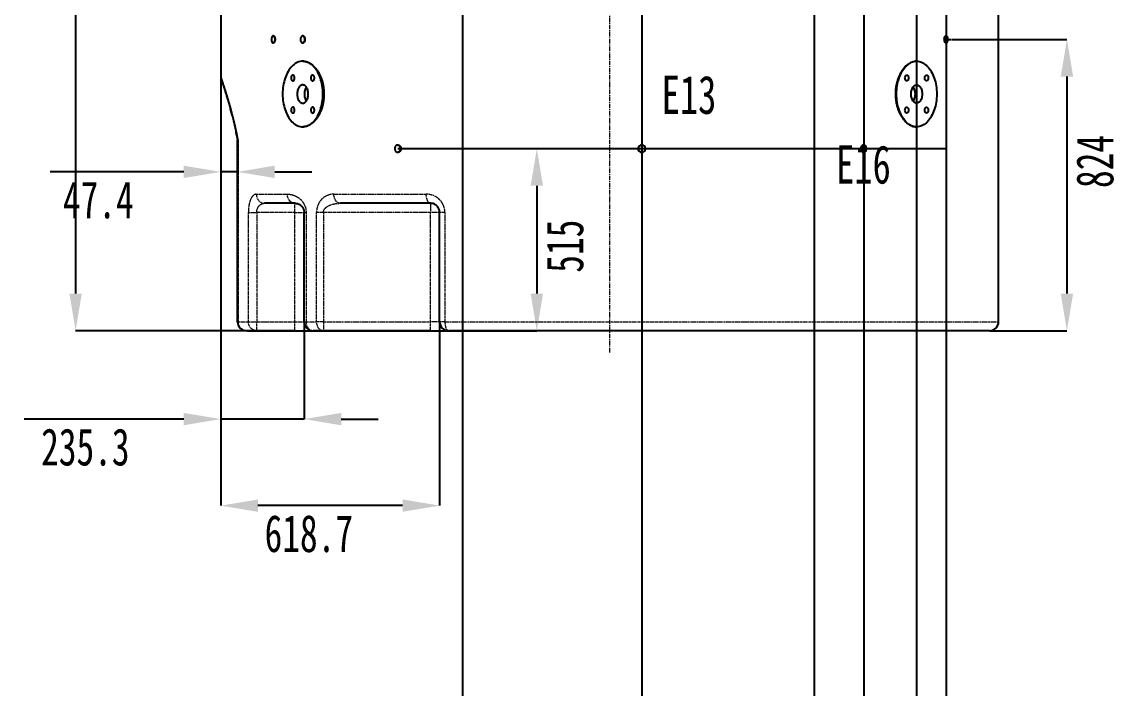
# Model space of a CAD drawing. Header units: millimetres. Extents: x -12403 to 8666, y -15213 to 13435.
# Drawn here: x -7582 to -4463, y 718 to 2604 of the extents above; entities that cross this region are included whole.
import ezdxf

# ---------------------------------------------------------------- set-up
doc = ezdxf.new("R2010")
doc.units = ezdxf.units.MM
doc.header["$PDSIZE"] = -1
doc.linetypes.add('CENTERX2', pattern=[20.32, 12.7, -2.54, 2.54, -2.54])
doc.linetypes.add('PHANTOM', pattern=[12.7, 6.35, -1.27, 1.27, -1.27, 1.27, -1.27])
doc.layers.add('10', color=7, linetype='Continuous')
doc.styles.add('SLDTEXTSTYLE0', font='TXT', dxfattribs={"width": 0.7})
doc.dimstyles.new('SLDDIMSTYLE0', dxfattribs={"dimscale": 30, "dimtxt": 3.5, "dimasz": 3.5, "dimexe": 0, "dimexo": 0.0625, "dimgap": 0.875, "dimtad": 2, "dimdec": 1, "dimrnd": 1e-09, "dimzin": 12, "dimdsep": 46, "dimtxsty": 'SLDTEXTSTYLE0', "dimcen": 0.09, "dimadec": 0, "dimazin": 3, "dimtfac": 1, "dimtdec": 1, "dimtofl": 0, "dimtmove": 0, "dimatfit": 3, "dimfxl": 0, "dimfrac": 2, "dimtolj": 1, "dimtzin": 12, "dimarcsym": 0})
doc.dimstyles.new('SLDDIMSTYLE1', dxfattribs={"dimscale": 30, "dimtxt": 3.5, "dimasz": 3.5, "dimexe": 0, "dimexo": 0.0625, "dimgap": 0.875, "dimtad": 2, "dimdec": 1, "dimrnd": 1e-09, "dimzin": 12, "dimdsep": 46, "dimtxsty": 'SLDTEXTSTYLE0', "dimcen": 0.09, "dimadec": 0, "dimazin": 3, "dimtfac": 1, "dimtdec": 1, "dimtmove": 0, "dimatfit": 0, "dimfxl": 0, "dimfrac": 2, "dimtolj": 1, "dimtzin": 12, "dimarcsym": 0})

# ---------------------------------------------------------------- blocks, each defined once
blk = doc.blocks.new('_D_39')
at = {"layer": '10', "color": 0, "lineweight": -2, "transparency": 16777216}
for p, q in [((-6382.5, 4120.6), (-7430.6, 4120.6)), ((-7430.6, 4015.6), (-7430.6, 1836)), ((-6948.6, 1731), (-7430.6, 1731))]:
    blk.add_line(p, q, dxfattribs=at)
at = {"layer": '10', "color": 0, "transparency": 16777216}
for points in [[(-7448.1, 4015.6), (-7413.1, 4015.6), (-7430.6, 4120.6)], [(-7448.1, 1836), (-7413.1, 1836), (-7430.6, 1731)]]:
    blk.add_solid(points, dxfattribs=at)
at = {"layer": 'Defpoints', "color": 0, "transparency": 16777216}
for p in [(-6380.6, 4120.6), (-7430.6, 1731), (-6946.8, 1731)]:
    blk.add_point(p, dxfattribs=at)
at = {"layer": '10', "color": 0, "transparency": 16777216, "insert": (-7561.8, 2974.6), "char_height": 105, "attachment_point": 2, "rotation": 90, "style": 'SLDTEXTSTYLE0'}
blk.add_mtext('\\A1;2389.6', dxfattribs=at)
blk = doc.blocks.new('_D_40')
at = {"layer": '10', "color": 0, "lineweight": -2, "transparency": 16777216}
for p, q in [((-6517.9, 2246), (-6126.4, 2246)), ((-6126.4, 2141), (-6126.4, 1836)), ((-6944.9, 1731), (-6126.4, 1731))]:
    blk.add_line(p, q, dxfattribs=at)
at = {"layer": '10', "color": 0, "transparency": 16777216}
for points in [[(-6143.9, 2141), (-6108.9, 2141), (-6126.4, 2246)], [(-6143.9, 1836), (-6108.9, 1836), (-6126.4, 1731)]]:
    blk.add_solid(points, dxfattribs=at)
at = {"layer": 'Defpoints', "color": 0, "transparency": 16777216}
for p in [(-6519.8, 2246), (-6946.8, 1731), (-6126.4, 1731)]:
    blk.add_point(p, dxfattribs=at)
at = {"layer": '10', "color": 0, "transparency": 16777216, "insert": (-6100.1, 1970.2), "char_height": 105, "attachment_point": 2, "rotation": 90, "style": 'SLDTEXTSTYLE0'}
blk.add_mtext('\\A1;515', dxfattribs=at)
blk = doc.blocks.new('_D_41')
at = {"layer": '10', "color": 0, "lineweight": -2, "transparency": 16777216}
for p, q in [((-4952.1, 2555), (-4627.4, 2555)), ((-4627.4, 2450), (-4627.4, 1836)), ((-4844.7, 1731), (-4627.4, 1731))]:
    blk.add_line(p, q, dxfattribs=at)
at = {"layer": '10', "color": 0, "transparency": 16777216}
for points in [[(-4644.9, 2450), (-4609.9, 2450), (-4627.4, 2555)], [(-4644.9, 1836), (-4609.9, 1836), (-4627.4, 1731)]]:
    blk.add_solid(points, dxfattribs=at)
at = {"layer": 'Defpoints', "color": 0, "transparency": 16777216}
for p in [(-4954, 2555), (-4846.6, 1731), (-4627.4, 1731)]:
    blk.add_point(p, dxfattribs=at)
at = {"layer": '10', "color": 0, "transparency": 16777216, "insert": (-4601.2, 2209.8), "char_height": 105, "attachment_point": 2, "rotation": 90, "style": 'SLDTEXTSTYLE0'}
blk.add_mtext('\\A1;824', dxfattribs=at)
blk = doc.blocks.new('_D_43')
at = {"layer": '10', "color": 0, "lineweight": -2, "transparency": 16777216}
for p, q in [((-7019.9, 2447.6), (-7019.9, 2180.4)), ((-6972.5, 2264.9), (-6972.5, 2180.4)), ((-7124.9, 2180.4), (-7502.9, 2180.4)), ((-6972.5, 2180.4), (-7019.9, 2180.4)), ((-6867.5, 2180.4), (-6762.5, 2180.4))]:
    blk.add_line(p, q, dxfattribs=at)
at = {"layer": '10', "color": 0, "transparency": 16777216}
for points in [[(-7124.9, 2197.9), (-7124.9, 2162.9), (-7019.9, 2180.4)], [(-6867.5, 2197.9), (-6867.5, 2162.9), (-6972.5, 2180.4)]]:
    blk.add_solid(points, dxfattribs=at)
at = {"layer": 'Defpoints', "color": 0, "transparency": 16777216}
for p in [(-7019.9, 2449.4), (-6972.5, 2266.7), (-6972.5, 2180.4)]:
    blk.add_point(p, dxfattribs=at)
at = {"layer": '10', "color": 0, "transparency": 16777216, "insert": (-7366.4, 2154.1), "char_height": 105, "attachment_point": 2, "style": 'SLDTEXTSTYLE0'}
blk.add_mtext('\\A1;47.4', dxfattribs=at)
blk = doc.blocks.new('_D_44')
at = {"layer": '10', "color": 0, "lineweight": -2, "transparency": 16777216}
for p, q in [((-7019.9, 2447.5), (-7019.9, 1481.3)), ((-6784.6, 1754.9), (-6784.6, 1481.3)), ((-7124.9, 1481.3), (-7576.4, 1481.3)), ((-6784.6, 1481.3), (-7019.9, 1481.3)), ((-6679.6, 1481.3), (-6574.6, 1481.3))]:
    blk.add_line(p, q, dxfattribs=at)
at = {"layer": '10', "color": 0, "transparency": 16777216}
for points in [[(-7124.9, 1498.8), (-7124.9, 1463.8), (-7019.9, 1481.3)], [(-6679.6, 1498.8), (-6679.6, 1463.8), (-6784.6, 1481.3)]]:
    blk.add_solid(points, dxfattribs=at)
at = {"layer": 'Defpoints', "color": 0, "transparency": 16777216}
for p in [(-7019.9, 2449.4), (-6784.6, 1756.8), (-7019.9, 1481.3)]:
    blk.add_point(p, dxfattribs=at)
at = {"layer": '10', "color": 0, "transparency": 16777216, "insert": (-7403.1, 1455.1), "char_height": 105, "attachment_point": 2, "style": 'SLDTEXTSTYLE0'}
blk.add_mtext('\\A1;235.3', dxfattribs=at)
blk = doc.blocks.new('_D_45')
at = {"layer": '10', "color": 0, "lineweight": -2, "transparency": 16777216}
for p, q in [((-7019.9, 2447.5), (-7019.9, 1236.6)), ((-6401.2, 1754.9), (-6401.2, 1236.6)), ((-6506.2, 1236.6), (-6914.9, 1236.6))]:
    blk.add_line(p, q, dxfattribs=at)
at = {"layer": '10', "color": 0, "transparency": 16777216}
for points in [[(-6914.9, 1254.1), (-6914.9, 1219.1), (-7019.9, 1236.6)], [(-6506.2, 1254.1), (-6506.2, 1219.1), (-6401.2, 1236.6)]]:
    blk.add_solid(points, dxfattribs=at)
at = {"layer": 'Defpoints', "color": 0, "transparency": 16777216}
for p in [(-7019.9, 2449.4), (-6401.2, 1756.8), (-7019.9, 1236.6)]:
    blk.add_point(p, dxfattribs=at)
at = {"layer": '10', "color": 0, "transparency": 16777216, "insert": (-6771.2, 1210.4), "char_height": 105, "attachment_point": 2, "style": 'SLDTEXTSTYLE0'}
blk.add_mtext('\\A1;618.7', dxfattribs=at)

msp = doc.modelspace()

# ---------------------------------------------------------------- linework, layer by layer
at = {"color": 7, "linetype": 'Continuous', "lineweight": 25}
for p, q in [((-4820.84, 1756.76), (-4820.84, 4453.64)), ((-7019.89, 4089.71), (-7019.89, 2449.4)), ((-7019.88, 2449.4), (-7019.88, 2449.41)), ((-6972.5, 1756.76), (-6972.5, 2266.75)), ((-6972.5, 2266.41), (-6972.5, 2266.43)), ((-6519.24, 2256.31), (-6519.77, 2256.31)), ((-6519.77, 2235.71), (-6519.24, 2235.71)), ((-6810.3, 2091.51), (-6896.19, 2091.51)), ((-6426.98, 2091.51), (-6681.85, 2091.51)), ((-6784.55, 1756.76), (-6784.55, 2065.76)), ((-6401.23, 1756.76), (-6401.23, 2065.76)), ((-6918.23, 1731.01), (-6946.75, 1731.01)), ((-6810.3, 1731.01), (-6918.23, 1731.01)), ((-6810.3, 1731.01), (-6758.8, 1731.01)), ((-6729.8, 1731.01), (-6758.8, 1731.01)), ((-6426.98, 1731.01), (-6729.8, 1731.01)), ((-6426.98, 1731.01), (-6375.48, 1731.01)), ((-4846.59, 1731.01), (-6375.48, 1731.01))]:
    msp.add_line(p, q, dxfattribs=at)
at = {"color": 8, "linetype": 'PHANTOM', "lineweight": 18}
for p, q in [((-6971.37, 2271.15), (-6971.37, 1756.76)), ((-6919.59, 2117.26), (-6831.65, 2117.26)), ((-6810.3, 2065.76), (-6810.3, 2091.51)), ((-6700.11, 2117.26), (-6439.13, 2117.26)), ((-6426.98, 2091.51), (-6426.98, 2065.76)), ((-6942.16, 1756.76), (-6942.16, 2065.76)), ((-6942.16, 2065.76), (-6918.23, 2065.76)), ((-6810.3, 2065.76), (-6918.23, 2065.76)), ((-6918.23, 2065.76), (-6918.23, 1756.76)), ((-6810.3, 1756.76), (-6810.3, 2065.76)), ((-6810.3, 2065.76), (-6784.55, 2065.76)), ((-6784.55, 2065.76), (-6778.91, 2065.76)), ((-6778.91, 2065.76), (-6778.91, 1756.76)), ((-6749.21, 1756.76), (-6749.21, 2065.76)), ((-6729.8, 2065.76), (-6749.21, 2065.76)), ((-6426.98, 2065.76), (-6729.8, 2065.76)), ((-6729.8, 2065.76), (-6729.8, 1756.76)), ((-6426.98, 1756.76), (-6426.98, 2065.76)), ((-6401.23, 2065.76), (-6426.98, 2065.76)), ((-6386.39, 2065.76), (-6401.23, 2065.76)), ((-6386.39, 2065.76), (-6386.39, 1756.76)), ((-6972.5, 1756.76), (-6971.37, 1756.76)), ((-6971.37, 1756.76), (-6942.16, 1756.76)), ((-6942.16, 1756.76), (-6918.23, 1756.76)), ((-6918.23, 1731.01), (-6918.23, 1756.76)), ((-6918.23, 1756.76), (-6810.3, 1756.76)), ((-6810.3, 1731.01), (-6810.3, 1756.76)), ((-6810.3, 1756.76), (-6784.55, 1756.76)), ((-6784.55, 1756.76), (-6778.91, 1756.76)), ((-6778.91, 1756.76), (-6749.21, 1756.76)), ((-6729.8, 1756.76), (-6749.21, 1756.76)), ((-6729.8, 1756.76), (-6426.98, 1756.76)), ((-6729.8, 1756.76), (-6729.8, 1731.01)), ((-6426.98, 1731.01), (-6426.98, 1756.76)), ((-6401.23, 1756.76), (-6426.98, 1756.76)), ((-6386.39, 1756.76), (-6401.23, 1756.76)), ((-6386.39, 1756.76), (-4820.84, 1756.76))]:
    msp.add_line(p, q, dxfattribs=at)
at = {"color": 7, "linetype": 'Continuous', "lineweight": 25, "flags": 128}
for points in [[(-6871.84, 2565.31), (-6872.84, 2565.11), (-6873.81, 2564.52), (-6874.7, 2563.57), (-6875.49, 2562.29), (-6876.13, 2560.73), (-6876.6, 2558.95), (-6876.9, 2557.01), (-6877, 2555.01), (-6876.9, 2553), (-6876.6, 2551.06), (-6876.13, 2549.28), (-6875.49, 2547.72), (-6874.7, 2546.44), (-6873.81, 2545.49), (-6872.84, 2544.9), (-6871.84, 2544.71)], [(-6871.84, 2544.71), (-6870.83, 2544.9), (-6869.86, 2545.49), (-6868.97, 2546.44), (-6868.18, 2547.72), (-6867.54, 2549.28), (-6867.07, 2551.06), (-6866.77, 2553), (-6866.67, 2555.01), (-6866.77, 2557.01), (-6867.07, 2558.95), (-6867.54, 2560.73), (-6868.18, 2562.29), (-6868.97, 2563.57), (-6869.86, 2564.52), (-6870.83, 2565.11), (-6871.84, 2565.31)], [(-6788.38, 2565.31), (-6789.61, 2565.11), (-6790.8, 2564.52), (-6791.89, 2563.57), (-6792.85, 2562.29), (-6793.64, 2560.73), (-6794.22, 2558.95), (-6794.58, 2557.01), (-6794.7, 2555.01), (-6794.58, 2553), (-6794.22, 2551.06), (-6793.64, 2549.28), (-6792.85, 2547.72), (-6791.89, 2546.44), (-6790.8, 2545.49), (-6789.61, 2544.9), (-6788.38, 2544.71)], [(-6788.38, 2544.71), (-6787.15, 2544.9), (-6785.96, 2545.49), (-6784.87, 2546.44), (-6783.91, 2547.72), (-6783.12, 2549.28), (-6782.54, 2551.06), (-6782.18, 2553), (-6782.06, 2555.01), (-6782.18, 2557.01), (-6782.54, 2558.95), (-6783.12, 2560.73), (-6783.91, 2562.29), (-6784.87, 2563.57), (-6785.96, 2564.52), (-6787.15, 2565.11), (-6788.38, 2565.31)], [(-4968.89, 2565.31), (-4969.9, 2565.11), (-4970.87, 2564.52), (-4971.76, 2563.57), (-4972.54, 2562.29), (-4973.18, 2560.73), (-4973.66, 2558.95), (-4973.95, 2557.01), (-4974.05, 2555.01), (-4973.95, 2553), (-4973.66, 2551.06), (-4973.18, 2549.28), (-4972.54, 2547.72), (-4971.76, 2546.44), (-4970.87, 2545.49), (-4969.9, 2544.9), (-4968.89, 2544.71)], [(-4968.89, 2544.71), (-4967.88, 2544.9), (-4966.92, 2545.49), (-4966.02, 2546.44), (-4965.24, 2547.72), (-4964.6, 2549.28), (-4964.12, 2551.06), (-4963.83, 2553), (-4963.73, 2555.01), (-4963.83, 2557.01), (-4964.12, 2558.95), (-4964.6, 2560.73), (-4965.24, 2562.29), (-4966.02, 2563.57), (-4966.92, 2564.52), (-4967.88, 2565.11), (-4968.89, 2565.31)], [(-6788.38, 2493.21), (-6791.95, 2493.02), (-6795.51, 2492.47), (-6799.04, 2491.56), (-6802.53, 2490.29), (-6805.96, 2488.67), (-6809.33, 2486.7), (-6812.61, 2484.38), (-6815.79, 2481.74), (-6818.87, 2478.77), (-6821.83, 2475.5), (-6824.65, 2471.93), (-6827.33, 2468.08), (-6829.86, 2463.96), (-6832.22, 2459.59), (-6834.41, 2454.99), (-6836.42, 2450.18), (-6838.24, 2445.16), (-6839.87, 2439.97), (-6841.29, 2434.63), (-6842.5, 2429.15), (-6843.49, 2423.56), (-6844.27, 2417.88), (-6844.83, 2412.12), (-6845.17, 2406.33), (-6845.28, 2400.51), (-6845.17, 2394.68), (-6844.83, 2388.89), (-6844.27, 2383.13), (-6843.49, 2377.45), (-6842.5, 2371.86), (-6841.29, 2366.38), (-6839.87, 2361.04), (-6838.24, 2355.85), (-6836.42, 2350.83), (-6834.41, 2346.02), (-6832.22, 2341.42), (-6829.86, 2337.05), (-6827.33, 2332.93), (-6824.65, 2329.08), (-6821.83, 2325.51), (-6818.87, 2322.24), (-6815.79, 2319.27), (-6812.61, 2316.63), (-6809.33, 2314.31), (-6805.96, 2312.34), (-6802.53, 2310.72), (-6799.04, 2309.45), (-6795.51, 2308.54), (-6791.95, 2307.99), (-6788.38, 2307.81)], [(-6788.38, 2307.81), (-6784.81, 2307.99), (-6781.25, 2308.54), (-6777.72, 2309.45), (-6774.23, 2310.72), (-6770.8, 2312.34), (-6767.43, 2314.31), (-6764.15, 2316.63), (-6760.97, 2319.27), (-6757.89, 2322.24), (-6754.94, 2325.51), (-6752.11, 2329.08), (-6749.43, 2332.93), (-6746.9, 2337.05), (-6744.54, 2341.42), (-6742.35, 2346.02), (-6740.34, 2350.83), (-6738.52, 2355.85), (-6736.9, 2361.04), (-6735.48, 2366.38), (-6734.26, 2371.86), (-6733.27, 2377.45), (-6732.49, 2383.13), (-6731.93, 2388.89), (-6731.59, 2394.68), (-6731.48, 2400.51), (-6731.59, 2406.33), (-6731.93, 2412.12), (-6732.49, 2417.88), (-6733.27, 2423.56), (-6734.26, 2429.15), (-6735.48, 2434.63), (-6736.9, 2439.97), (-6738.52, 2445.16), (-6740.34, 2450.18), (-6742.35, 2454.99), (-6744.54, 2459.59), (-6746.9, 2463.96), (-6749.43, 2468.08), (-6752.11, 2471.93), (-6754.94, 2475.5), (-6757.89, 2478.77), (-6760.97, 2481.74), (-6764.15, 2484.38), (-6767.43, 2486.7), (-6770.8, 2488.67), (-6774.23, 2490.29), (-6777.72, 2491.56), (-6781.25, 2492.47), (-6784.81, 2493.02), (-6788.38, 2493.21)], [(-5052.35, 2307.81), (-5055.92, 2307.99), (-5059.48, 2308.54), (-5063.01, 2309.45), (-5066.5, 2310.72), (-5069.93, 2312.34), (-5073.29, 2314.31), (-5076.57, 2316.63), (-5079.76, 2319.27), (-5082.83, 2322.24), (-5085.79, 2325.51), (-5088.62, 2329.08), (-5091.3, 2332.93), (-5093.82, 2337.05), (-5096.19, 2341.42), (-5098.38, 2346.02), (-5100.39, 2350.83), (-5102.21, 2355.85), (-5103.83, 2361.04), (-5105.25, 2366.38), (-5106.46, 2371.86), (-5107.46, 2377.45), (-5108.24, 2383.13), (-5108.8, 2388.89), (-5109.13, 2394.68), (-5109.25, 2400.51), (-5109.13, 2406.33), (-5108.8, 2412.12), (-5108.24, 2417.88), (-5107.46, 2423.56), (-5106.46, 2429.15), (-5105.25, 2434.63), (-5103.83, 2439.97), (-5102.21, 2445.16), (-5100.39, 2450.18), (-5098.38, 2454.99), (-5096.19, 2459.59), (-5093.82, 2463.96), (-5091.3, 2468.08), (-5088.62, 2471.93), (-5085.79, 2475.5), (-5082.83, 2478.77), (-5079.76, 2481.74), (-5076.57, 2484.38), (-5073.29, 2486.7), (-5069.93, 2488.67), (-5066.5, 2490.29), (-5063.01, 2491.56), (-5059.48, 2492.47), (-5055.92, 2493.02), (-5052.35, 2493.21)], [(-5052.35, 2493.21), (-5048.77, 2493.02), (-5045.21, 2492.47), (-5041.68, 2491.56), (-5038.19, 2490.29), (-5034.76, 2488.67), (-5031.4, 2486.7), (-5028.12, 2484.38), (-5024.93, 2481.74), (-5021.86, 2478.77), (-5018.9, 2475.5), (-5016.08, 2471.93), (-5013.39, 2468.08), (-5010.87, 2463.96), (-5008.5, 2459.59), (-5006.31, 2454.99), (-5004.3, 2450.18), (-5002.48, 2445.16), (-5000.86, 2439.97), (-4999.44, 2434.63), (-4998.23, 2429.15), (-4997.23, 2423.56), (-4996.45, 2417.88), (-4995.89, 2412.12), (-4995.56, 2406.33), (-4995.44, 2400.51), (-4995.56, 2394.68), (-4995.89, 2388.89), (-4996.45, 2383.13), (-4997.23, 2377.45), (-4998.23, 2371.86), (-4999.44, 2366.38), (-5000.86, 2361.04), (-5002.48, 2355.85), (-5004.3, 2350.83), (-5006.31, 2346.02), (-5008.5, 2341.42), (-5010.87, 2337.05), (-5013.39, 2332.93), (-5016.08, 2329.08), (-5018.9, 2325.51), (-5021.86, 2322.24), (-5024.93, 2319.27), (-5028.12, 2316.63), (-5031.4, 2314.31), (-5034.76, 2312.34), (-5038.19, 2310.72), (-5041.68, 2309.45), (-5045.21, 2308.54), (-5048.77, 2307.99), (-5052.35, 2307.81)], [(-6811.26, 2446.03), (-6811.38, 2447.8), (-6811.73, 2449.49), (-6812.3, 2451.01), (-6813.05, 2452.31), (-6813.95, 2453.31), (-6814.97, 2453.96), (-6816.05, 2454.25), (-6817.14, 2454.16), (-6818.19, 2453.68), (-6819.16, 2452.85), (-6819.99, 2451.69), (-6820.66, 2450.27), (-6821.11, 2448.66), (-6821.35, 2446.92), (-6821.35, 2445.13), (-6821.11, 2443.39), (-6820.66, 2441.78), (-6819.99, 2440.36), (-6819.16, 2439.21), (-6818.19, 2438.37), (-6817.14, 2437.89), (-6816.05, 2437.8), (-6814.97, 2438.09), (-6813.95, 2438.75), (-6813.05, 2439.74), (-6812.3, 2441.04), (-6811.73, 2442.57), (-6811.38, 2444.25), (-6811.26, 2446.03)], [(-6755.38, 2446.03), (-6755.5, 2447.8), (-6755.85, 2449.49), (-6756.41, 2451.01), (-6757.17, 2452.31), (-6758.07, 2453.31), (-6759.09, 2453.96), (-6760.17, 2454.25), (-6761.26, 2454.16), (-6762.31, 2453.68), (-6763.28, 2452.85), (-6764.11, 2451.69), (-6764.77, 2450.27), (-6765.23, 2448.66), (-6765.47, 2446.92), (-6765.47, 2445.13), (-6765.23, 2443.39), (-6764.77, 2441.78), (-6764.11, 2440.36), (-6763.28, 2439.21), (-6762.31, 2438.37), (-6761.26, 2437.89), (-6760.17, 2437.8), (-6759.09, 2438.09), (-6758.07, 2438.75), (-6757.17, 2439.74), (-6756.41, 2441.04), (-6755.85, 2442.57), (-6755.5, 2444.25), (-6755.38, 2446.03)], [(-5085.34, 2446.03), (-5085.23, 2447.8), (-5084.88, 2449.49), (-5084.31, 2451.01), (-5083.56, 2452.31), (-5082.66, 2453.31), (-5081.64, 2453.96), (-5080.56, 2454.25), (-5079.47, 2454.16), (-5078.41, 2453.68), (-5077.45, 2452.85), (-5076.61, 2451.69), (-5075.95, 2450.27), (-5075.49, 2448.66), (-5075.26, 2446.92), (-5075.26, 2445.13), (-5075.49, 2443.39), (-5075.95, 2441.78), (-5076.61, 2440.36), (-5077.45, 2439.21), (-5078.41, 2438.37), (-5079.47, 2437.89), (-5080.56, 2437.8), (-5081.64, 2438.09), (-5082.66, 2438.75), (-5083.56, 2439.74), (-5084.31, 2441.04), (-5084.88, 2442.57), (-5085.23, 2444.25), (-5085.34, 2446.03)], [(-5029.46, 2446.03), (-5029.34, 2447.8), (-5028.99, 2449.49), (-5028.43, 2451.01), (-5027.68, 2452.31), (-5026.77, 2453.31), (-5025.76, 2453.96), (-5024.68, 2454.25), (-5023.59, 2454.16), (-5022.53, 2453.68), (-5021.57, 2452.85), (-5020.73, 2451.69), (-5020.07, 2450.27), (-5019.61, 2448.66), (-5019.38, 2446.92), (-5019.38, 2445.13), (-5019.61, 2443.39), (-5020.07, 2441.78), (-5020.73, 2440.36), (-5021.57, 2439.21), (-5022.53, 2438.37), (-5023.59, 2437.89), (-5024.68, 2437.8), (-5025.76, 2438.09), (-5026.77, 2438.75), (-5027.68, 2439.74), (-5028.43, 2441.04), (-5028.99, 2442.57), (-5029.34, 2444.25), (-5029.46, 2446.03)], [(-6772.57, 2400.51), (-6772.69, 2403.55), (-6773.02, 2406.55), (-6773.56, 2409.47), (-6774.32, 2412.26), (-6775.27, 2414.89), (-6776.41, 2417.32), (-6777.71, 2419.5), (-6779.17, 2421.43), (-6780.75, 2423.06), (-6782.44, 2424.37), (-6784.21, 2425.34), (-6786.05, 2425.97), (-6787.91, 2426.24), (-6789.78, 2426.15), (-6791.64, 2425.7), (-6793.44, 2424.9), (-6795.18, 2423.75), (-6796.82, 2422.28), (-6798.34, 2420.5), (-6799.72, 2418.44), (-6800.94, 2416.13), (-6801.99, 2413.6), (-6802.85, 2410.89), (-6803.5, 2408.03), (-6803.94, 2405.06), (-6804.16, 2402.03), (-6804.16, 2398.98), (-6803.94, 2395.95), (-6803.5, 2392.98), (-6802.85, 2390.12), (-6801.99, 2387.41), (-6800.94, 2384.88), (-6799.72, 2382.57), (-6798.34, 2380.51), (-6796.82, 2378.73), (-6795.18, 2377.26), (-6793.44, 2376.11), (-6791.64, 2375.31), (-6789.78, 2374.86), (-6787.91, 2374.77), (-6786.05, 2375.04), (-6784.21, 2375.67), (-6782.44, 2376.64), (-6780.75, 2377.96), (-6779.17, 2379.58), (-6777.71, 2381.51), (-6776.41, 2383.7), (-6775.27, 2386.12), (-6774.32, 2388.75), (-6773.56, 2391.54), (-6773.02, 2394.46), (-6772.69, 2397.46), (-6772.57, 2400.51)], [(-6778.22, 2420.22), (-6779.39, 2418.44), (-6780.62, 2416.13), (-6781.66, 2413.6), (-6782.52, 2410.89), (-6783.17, 2408.03), (-6783.61, 2405.06), (-6783.83, 2402.03), (-6783.83, 2398.98), (-6783.61, 2395.95), (-6783.17, 2392.98), (-6782.52, 2390.12), (-6781.66, 2387.41), (-6780.62, 2384.88), (-6779.39, 2382.57), (-6778.22, 2380.79)], [(-5068.15, 2400.51), (-5068.04, 2403.55), (-5067.71, 2406.55), (-5067.16, 2409.47), (-5066.41, 2412.26), (-5065.45, 2414.89), (-5064.32, 2417.32), (-5063.01, 2419.5), (-5061.56, 2421.43), (-5059.98, 2423.06), (-5058.29, 2424.37), (-5056.51, 2425.34), (-5054.68, 2425.97), (-5052.81, 2426.24), (-5050.94, 2426.15), (-5049.09, 2425.7), (-5047.28, 2424.9), (-5045.55, 2423.75), (-5043.91, 2422.28), (-5042.39, 2420.5), (-5041, 2418.44), (-5039.78, 2416.13), (-5038.74, 2413.6), (-5037.88, 2410.89), (-5037.23, 2408.03), (-5036.79, 2405.06), (-5036.57, 2402.03), (-5036.57, 2398.98), (-5036.79, 2395.95), (-5037.23, 2392.98), (-5037.88, 2390.12), (-5038.74, 2387.41), (-5039.78, 2384.88), (-5041, 2382.57), (-5042.39, 2380.51), (-5043.91, 2378.73), (-5045.55, 2377.26), (-5047.28, 2376.11), (-5049.09, 2375.31), (-5050.94, 2374.86), (-5052.81, 2374.77), (-5054.68, 2375.04), (-5056.51, 2375.67), (-5058.29, 2376.64), (-5059.98, 2377.96), (-5061.56, 2379.58), (-5063.01, 2381.51), (-5064.32, 2383.7), (-5065.45, 2386.12), (-5066.41, 2388.75), (-5067.16, 2391.54), (-5067.71, 2394.46), (-5068.04, 2397.46), (-5068.15, 2400.51)], [(-5062.51, 2420.22), (-5061.33, 2418.44), (-5060.11, 2416.13), (-5059.06, 2413.6), (-5058.21, 2410.89), (-5057.56, 2408.03), (-5057.12, 2405.06), (-5056.9, 2402.03), (-5056.9, 2398.98), (-5057.12, 2395.95), (-5057.56, 2392.98), (-5058.21, 2390.12), (-5059.06, 2387.41), (-5060.11, 2384.88), (-5061.33, 2382.57), (-5062.51, 2380.79)], [(-6811.26, 2354.99), (-6811.38, 2356.76), (-6811.73, 2358.45), (-6812.3, 2359.97), (-6813.05, 2361.27), (-6813.95, 2362.27), (-6814.97, 2362.92), (-6816.05, 2363.21), (-6817.14, 2363.12), (-6818.19, 2362.64), (-6819.16, 2361.81), (-6819.99, 2360.65), (-6820.66, 2359.23), (-6821.11, 2357.62), (-6821.35, 2355.88), (-6821.35, 2354.09), (-6821.11, 2352.35), (-6820.66, 2350.74), (-6819.99, 2349.32), (-6819.16, 2348.17), (-6818.19, 2347.33), (-6817.14, 2346.85), (-6816.05, 2346.76), (-6814.97, 2347.05), (-6813.95, 2347.71), (-6813.05, 2348.7), (-6812.3, 2350), (-6811.73, 2351.53), (-6811.38, 2353.21), (-6811.26, 2354.99)], [(-6755.38, 2354.99), (-6755.5, 2356.76), (-6755.85, 2358.45), (-6756.41, 2359.97), (-6757.17, 2361.27), (-6758.07, 2362.27), (-6759.09, 2362.92), (-6760.17, 2363.21), (-6761.26, 2363.12), (-6762.31, 2362.64), (-6763.28, 2361.81), (-6764.11, 2360.65), (-6764.77, 2359.23), (-6765.23, 2357.62), (-6765.47, 2355.88), (-6765.47, 2354.09), (-6765.23, 2352.35), (-6764.77, 2350.74), (-6764.11, 2349.32), (-6763.28, 2348.17), (-6762.31, 2347.33), (-6761.26, 2346.85), (-6760.17, 2346.76), (-6759.09, 2347.05), (-6758.07, 2347.71), (-6757.17, 2348.7), (-6756.41, 2350), (-6755.85, 2351.53), (-6755.5, 2353.21), (-6755.38, 2354.99)], [(-5085.34, 2354.99), (-5085.23, 2356.76), (-5084.88, 2358.45), (-5084.31, 2359.97), (-5083.56, 2361.27), (-5082.66, 2362.27), (-5081.64, 2362.92), (-5080.56, 2363.21), (-5079.47, 2363.12), (-5078.41, 2362.64), (-5077.45, 2361.81), (-5076.61, 2360.65), (-5075.95, 2359.23), (-5075.49, 2357.62), (-5075.26, 2355.88), (-5075.26, 2354.09), (-5075.49, 2352.35), (-5075.95, 2350.74), (-5076.61, 2349.32), (-5077.45, 2348.17), (-5078.41, 2347.33), (-5079.47, 2346.85), (-5080.56, 2346.76), (-5081.64, 2347.05), (-5082.66, 2347.71), (-5083.56, 2348.7), (-5084.31, 2350), (-5084.88, 2351.53), (-5085.23, 2353.21), (-5085.34, 2354.99)], [(-5029.46, 2354.99), (-5029.34, 2356.76), (-5028.99, 2358.45), (-5028.43, 2359.97), (-5027.68, 2361.27), (-5026.77, 2362.27), (-5025.76, 2362.92), (-5024.68, 2363.21), (-5023.59, 2363.12), (-5022.53, 2362.64), (-5021.57, 2361.81), (-5020.73, 2360.65), (-5020.07, 2359.23), (-5019.61, 2357.62), (-5019.38, 2355.88), (-5019.38, 2354.09), (-5019.61, 2352.35), (-5020.07, 2350.74), (-5020.73, 2349.32), (-5021.57, 2348.17), (-5022.53, 2347.33), (-5023.59, 2346.85), (-5024.68, 2346.76), (-5025.76, 2347.05), (-5026.77, 2347.71), (-5027.68, 2348.7), (-5028.43, 2350), (-5028.99, 2351.53), (-5029.34, 2353.21), (-5029.46, 2354.99)], [(-6511.13, 2246.01), (-6511.29, 2247.95), (-6511.75, 2249.83), (-6512.51, 2251.57), (-6513.52, 2253.11), (-6514.76, 2254.4), (-6516.18, 2255.37), (-6517.74, 2256.01), (-6519.36, 2256.29), (-6521, 2256.2), (-6522.6, 2255.74), (-6524.09, 2254.93), (-6525.43, 2253.79), (-6526.56, 2252.37), (-6527.45, 2250.72), (-6528.06, 2248.91), (-6528.37, 2246.98), (-6528.37, 2245.03), (-6528.06, 2243.1), (-6527.45, 2241.29), (-6526.56, 2239.64), (-6525.43, 2238.22), (-6524.09, 2237.09), (-6522.6, 2236.27), (-6521, 2235.81), (-6519.36, 2235.72), (-6517.74, 2236), (-6516.18, 2236.64), (-6514.76, 2237.62), (-6513.52, 2238.9), (-6512.51, 2240.44), (-6511.75, 2242.18), (-6511.29, 2244.06), (-6511.13, 2246.01)], [(-5202.05, 2256.31), (-5203.57, 2256.11), (-5205.03, 2255.52), (-5206.38, 2254.57), (-5207.56, 2253.29), (-5208.53, 2251.73), (-5209.25, 2249.95), (-5209.7, 2248.01), (-5209.85, 2246.01), (-5209.7, 2244), (-5209.25, 2242.06), (-5208.53, 2240.28), (-5207.56, 2238.72), (-5206.38, 2237.44), (-5205.03, 2236.49), (-5203.57, 2235.9), (-5202.05, 2235.71)], [(-5202.05, 2235.71), (-5200.53, 2235.9), (-5199.07, 2236.49), (-5197.72, 2237.44), (-5196.54, 2238.72), (-5195.57, 2240.28), (-5194.84, 2242.06), (-5194.4, 2244), (-5194.25, 2246.01), (-5194.4, 2248.01), (-5194.84, 2249.95), (-5195.57, 2251.73), (-5196.54, 2253.29), (-5197.72, 2254.57), (-5199.07, 2255.52), (-5200.53, 2256.11), (-5202.05, 2256.31)]]:
    msp.add_lwpolyline(points, dxfattribs=at)
at = {"color": 8, "linetype": 'PHANTOM', "lineweight": 18, "flags": 128}
for points in [[(-6919.59, 2117.26), (-6919.42, 2114.15), (-6918.91, 2111.09), (-6918.07, 2108.12), (-6916.91, 2105.29), (-6915.45, 2102.63), (-6913.71, 2100.18), (-6911.71, 2097.98), (-6909.49, 2096.06), (-6907.07, 2094.45), (-6904.49, 2093.18), (-6901.79, 2092.25), (-6899.01, 2091.69), (-6896.19, 2091.51)], [(-6810.3, 2091.51), (-6812.88, 2091.69), (-6815.41, 2092.25), (-6817.87, 2093.18), (-6820.22, 2094.45), (-6822.43, 2096.06), (-6824.46, 2097.98), (-6826.28, 2100.18), (-6827.87, 2102.63), (-6829.2, 2105.29), (-6830.26, 2108.12), (-6831.03, 2111.09), (-6831.49, 2114.15), (-6831.65, 2117.26)], [(-6681.85, 2091.51), (-6684.05, 2091.69), (-6686.22, 2092.25), (-6688.33, 2093.18), (-6690.34, 2094.45), (-6692.23, 2096.06), (-6693.96, 2097.98), (-6695.52, 2100.18), (-6696.88, 2102.63), (-6698.02, 2105.29), (-6698.93, 2108.12), (-6699.58, 2111.09), (-6699.98, 2114.15), (-6700.11, 2117.26)], [(-6426.98, 2091.51), (-6428.44, 2091.69), (-6429.88, 2092.25), (-6431.28, 2093.18), (-6432.62, 2094.45), (-6433.88, 2096.06), (-6435.03, 2097.98), (-6436.07, 2100.18), (-6436.97, 2102.63), (-6437.73, 2105.29), (-6438.34, 2108.12), (-6438.77, 2111.09), (-6439.04, 2114.15), (-6439.13, 2117.26)], [(-6918.23, 1731.01), (-6921.12, 1731.19), (-6923.96, 1731.75), (-6926.72, 1732.68), (-6929.35, 1733.95), (-6931.82, 1735.56), (-6934.1, 1737.48), (-6936.14, 1739.68), (-6937.92, 1742.13), (-6939.42, 1744.79), (-6940.61, 1747.62), (-6941.47, 1750.59), (-6941.99, 1753.65), (-6942.16, 1756.76)], [(-6778.91, 1756.76), (-6778.76, 1753.65), (-6778.33, 1750.59), (-6777.6, 1747.62), (-6776.61, 1744.79), (-6775.35, 1742.13), (-6773.85, 1739.68), (-6772.14, 1737.48), (-6770.23, 1735.56), (-6768.15, 1733.95), (-6765.93, 1732.68), (-6763.62, 1731.75), (-6761.23, 1731.19), (-6758.8, 1731.01)], [(-6729.8, 1731.01), (-6732.14, 1731.19), (-6734.45, 1731.75), (-6736.69, 1732.68), (-6738.82, 1733.95), (-6740.83, 1735.56), (-6742.67, 1737.48), (-6744.33, 1739.68), (-6745.78, 1742.13), (-6746.99, 1744.79), (-6747.95, 1747.62), (-6748.65, 1750.59), (-6749.07, 1753.65), (-6749.21, 1756.76)], [(-6386.39, 1756.76), (-6386.31, 1753.65), (-6386.07, 1750.59), (-6385.68, 1747.62), (-6385.14, 1744.79), (-6384.46, 1742.13), (-6383.65, 1739.68), (-6382.71, 1737.48), (-6381.68, 1735.56), (-6380.55, 1733.95), (-6379.35, 1732.68), (-6378.09, 1731.75), (-6376.79, 1731.19), (-6375.48, 1731.01)]]:
    msp.add_lwpolyline(points, dxfattribs=at)
at = {"color": 7, "linetype": 'Continuous', "lineweight": 25}
for centre, radius, start, end in [((-6998.24, 2266.37), 25.74, 0.12179, 11.00161), ((-6998.24, 2266.37), 25.74, 0.12342, 10.87399), ((-5829.31, 2246.01), 10.3, 90.15843, 269.84157), ((-5829.37, 2246.01), 10.3, 270.15839, 89.84161), ((-6946.75, 1756.76), 25.75, 180, 270), ((-6758.8, 1756.76), 25.75, 180, 270), ((-6375.48, 1756.76), 25.75, 180, 270), ((-4846.59, 1756.76), 25.75, 270, 0)]:
    msp.add_arc(centre, radius, start, end, dxfattribs=at)
at = {"color": 8, "linetype": 'PHANTOM', "lineweight": 18}
for centre, radius, start, end in [((-6996.41, 2266.74), 23.9, 0.006, 9.83542), ((-6946.19, 1756.18), 25.18, 178.69966, 268.71542)]:
    msp.add_arc(centre, radius, start, end, dxfattribs=at)
at = {"color": 7, "linetype": 'Continuous', "lineweight": 25}
for points, knots in [([(-6871.84, 2565.31), (-6871.82, 2565.31), (-6871.22, 2565.3), (-6870.04, 2564.87), (-6868.49, 2563.13), (-6867.31, 2560.48), (-6866.73, 2557.6), (-6866.57, 2554.58), (-6866.83, 2551.53), (-6867.7, 2548.45), (-6869.03, 2546.12), (-6870.49, 2544.88), (-6871.45, 2544.76), (-6871.84, 2544.71)], [0, 0, 0, 0, 0.003422, 0.1107633, 0.2181032, 0.3254487, 0.4327947, 0.5000093, 0.6073508, 0.714694, 0.8220386, 0.9293851, 1, 1, 1, 1]), ([(-6788.38, 2565.31), (-6788.36, 2565.31), (-6787.63, 2565.3), (-6786.18, 2564.87), (-6784.29, 2563.13), (-6782.85, 2560.48), (-6782.14, 2557.6), (-6781.94, 2554.58), (-6782.27, 2551.53), (-6783.33, 2548.45), (-6784.95, 2546.12), (-6786.74, 2544.88), (-6787.91, 2544.76), (-6788.38, 2544.71)], [0, 0, 0, 0, 0.0034221, 0.1107639, 0.2181042, 0.3254493, 0.4327947, 0.5000094, 0.6073508, 0.7146939, 0.8220382, 0.9293831, 1, 1, 1, 1]), ([(-4968.89, 2544.71), (-4969.09, 2544.72), (-4969.87, 2544.77), (-4971.2, 2545.58), (-4972.65, 2547.62), (-4973.68, 2550.51), (-4974.17, 2553.9), (-4974.05, 2557.42), (-4973.35, 2560.67), (-4972.15, 2563.26), (-4970.6, 2564.98), (-4969.45, 2565.2), (-4968.89, 2565.31)], [0, 0, 0, 0, 0.0370805, 0.1444431, 0.2518073, 0.3591758, 0.4665465, 0.5739102, 0.6812737, 0.7886403, 0.8960108, 1, 1, 1, 1]), ([(-6788.38, 2493.21), (-6788.28, 2493.2), (-6786.06, 2493.2), (-6781.68, 2492.75), (-6775.26, 2490.96), (-6768.95, 2488.04), (-6762.81, 2484), (-6756.94, 2478.92), (-6751.41, 2472.87), (-6746.32, 2465.87), (-6741.73, 2458.06), (-6737.71, 2449.53), (-6734.35, 2440.35), (-6731.68, 2430.67), (-6729.77, 2420.71), (-6728.64, 2410.62), (-6728.26, 2400.41), (-6728.66, 2390.1), (-6729.85, 2379.83), (-6731.8, 2369.82), (-6734.5, 2360.2), (-6737.88, 2351.09), (-6741.91, 2342.58), (-6746.53, 2334.82), (-6751.65, 2327.87), (-6757.2, 2321.82), (-6763.11, 2316.79), (-6769.29, 2312.79), (-6775.62, 2309.93), (-6782.02, 2308.14), (-6786.26, 2307.92), (-6788.38, 2307.81)], [0, 0, 0, 0, 0.0016459, 0.037287, 0.0730418, 0.1086833, 0.1443219, 0.1800737, 0.2157129, 0.2514617, 0.2873238, 0.3230722, 0.3588729, 0.3947879, 0.4305879, 0.4652947, 0.5000014, 0.5356722, 0.5714573, 0.6071285, 0.6427956, 0.6785761, 0.7142437, 0.7499911, 0.7858519, 0.8215993, 0.8574001, 0.8933153, 0.9291156, 0.9645578, 1, 1, 1, 1]), ([(-5052.35, 2493.21), (-5054.52, 2493.09), (-5058.83, 2492.86), (-5065.29, 2491.01), (-5071.61, 2488.12), (-5077.75, 2484.13), (-5083.63, 2479.07), (-5089.17, 2473.03), (-5094.28, 2466.09), (-5098.88, 2458.29), (-5102.91, 2449.76), (-5106.3, 2440.61), (-5108.98, 2430.94), (-5110.92, 2420.89), (-5112.1, 2410.6), (-5112.46, 2400.18), (-5112.04, 2389.78), (-5110.84, 2379.51), (-5108.85, 2369.53), (-5106.14, 2359.93), (-5102.74, 2350.83), (-5098.69, 2342.37), (-5094.07, 2334.62), (-5088.94, 2327.68), (-5083.36, 2321.68), (-5077.44, 2316.66), (-5071.3, 2312.7), (-5065.01, 2309.91), (-5058.67, 2308.14), (-5054.45, 2307.92), (-5052.35, 2307.81)], [0, 0, 0, 0, 0.0363774, 0.0720007, 0.1077374, 0.1433614, 0.1790302, 0.2148123, 0.2504816, 0.2862621, 0.3221566, 0.3579366, 0.3937214, 0.4296206, 0.4654047, 0.5010786, 0.5368665, 0.5725403, 0.6081616, 0.6438961, 0.6795181, 0.7152267, 0.7510488, 0.7867575, 0.8225572, 0.8584714, 0.8942707, 0.9294775, 0.9647937, 1, 1, 1, 1]), ([(-7019.87, 2449.41), (-7019.87, 2449.05), (-7019.88, 2448.11), (-7019.75, 2446.62), (-7019.53, 2445.05), (-7019.26, 2443.74), (-7019.01, 2442.76), (-7018.82, 2442.1), (-7018.7, 2441.71), (-7018.63, 2441.47), (-7018.57, 2441.29), (-7018.52, 2441.16), (-7018.48, 2441.04), (-7018.45, 2440.93), (-7018.39, 2440.77), (-7018.27, 2440.41), (-7018, 2439.66), (-7017.65, 2438.62), (-7017.18, 2437.27), (-7016.61, 2435.6), (-7015.95, 2433.63), (-7015.19, 2431.36), (-7014.33, 2428.78), (-7013.38, 2425.91), (-7012.34, 2422.74), (-7011.22, 2419.28), (-7010.01, 2415.54), (-7008.71, 2411.48), (-7007.34, 2407.12), (-7005.87, 2402.43), (-7004.34, 2397.46), (-7002.75, 2392.2), (-7001.1, 2386.69), (-6999.4, 2380.91), (-6997.66, 2374.87), (-6995.87, 2368.55), (-6994.04, 2361.95), (-6992.18, 2355.1), (-6990.3, 2347.99), (-6988.4, 2340.63), (-6986.49, 2333.04), (-6984.59, 2325.23), (-6982.68, 2317.21), (-6980.79, 2308.96), (-6978.92, 2300.52), (-6977.09, 2291.95), (-6975.29, 2283.18), (-6973.92, 2276.29), (-6973.17, 2272.25), (-6972.98, 2271.26)], [0, 0, 0, 0, 0.0027715, 0.0074638, 0.011686, 0.0152927, 0.0179791, 0.0196636, 0.0208941, 0.021894, 0.0231339, 0.0252132, 0.0284502, 0.0342225, 0.0449494, 0.075034, 0.1018595, 0.1302221, 0.1584461, 0.186677, 0.214952, 0.2432689, 0.2716099, 0.2999486, 0.328253, 0.3564961, 0.3846509, 0.4127229, 0.441636, 0.4703787, 0.4992618, 0.5282009, 0.5570908, 0.585834, 0.6145034, 0.6435426, 0.672535, 0.7015224, 0.7305373, 0.7596105, 0.7888243, 0.8177034, 0.8467122, 0.8757604, 0.9047329, 0.9335343, 0.961954, 0.9907493, 1, 1, 1, 1]), ([(-6519.24, 2256.29), (-6519.21, 2256.29), (-6518.22, 2256.49), (-6516.23, 2255.79), (-6513.65, 2254.15), (-6511.71, 2251.47), (-6510.71, 2248.61), (-6510.61, 2246.73), (-6510.57, 2246.01)], [0, 0, 0, 0, 0.0067578, 0.2214549, 0.4361512, 0.6508519, 0.8655614, 1, 1, 1, 1]), ([(-6510.57, 2246.01), (-6510.67, 2244.85), (-6510.86, 2242.53), (-6512.36, 2239.44), (-6514.56, 2237.13), (-6516.99, 2235.83), (-6518.6, 2235.83), (-6519.24, 2235.84)], [0, 0, 0, 0, 0.2147373, 0.4294771, 0.6442211, 0.8589678, 1, 1, 1, 1]), ([(-5829.34, 2235.71), (-5829.74, 2235.72), (-5831.29, 2235.77), (-5833.93, 2236.58), (-5836.78, 2238.62), (-5838.8, 2241.51), (-5839.75, 2244.9), (-5839.53, 2248.42), (-5838.16, 2251.67), (-5835.79, 2254.26), (-5832.73, 2255.98), (-5830.46, 2256.2), (-5829.34, 2256.31)], [0, 0, 0, 0, 0.0370803, 0.1444431, 0.2518082, 0.3591769, 0.4665462, 0.5739116, 0.6812729, 0.7886404, 0.8960095, 1, 1, 1, 1]), ([(-5202.05, 2235.71), (-5202.35, 2235.72), (-5203.53, 2235.77), (-5205.54, 2236.58), (-5207.71, 2238.62), (-5209.26, 2241.51), (-5209.99, 2244.9), (-5209.81, 2248.42), (-5208.77, 2251.67), (-5206.96, 2254.26), (-5204.63, 2255.98), (-5202.9, 2256.2), (-5202.05, 2256.31)], [0, 0, 0, 0, 0.0370799, 0.144443, 0.2518087, 0.3591768, 0.4665463, 0.5739118, 0.6812731, 0.7886408, 0.8960103, 1, 1, 1, 1]), ([(-6810.3, 2091.51), (-6809.15, 2091.46), (-6806.83, 2091.37), (-6803.26, 2090.61), (-6800.22, 2089.52), (-6797.76, 2088.27), (-6795.63, 2086.97), (-6793.68, 2085.48), (-6791.92, 2083.81), (-6790.66, 2082.44), (-6789.48, 2080.93), (-6788.37, 2079.29), (-6787.29, 2077.39), (-6786.41, 2075.43), (-6785.72, 2073.48), (-6785.21, 2071.66), (-6784.84, 2069.73), (-6784.6, 2067.74), (-6784.57, 2066.42), (-6784.55, 2065.76)], [0, 0, 0, 0, 0.12859, 0.2574636, 0.3874644, 0.4527107, 0.5180493, 0.6114082, 0.6583549, 0.7054115, 0.7463514, 0.7874503, 0.829317, 0.8716547, 0.8984909, 0.925711, 0.953032, 0.9760875, 1, 1, 1, 1]), ([(-6401.23, 2065.76), (-6401.26, 2066.69), (-6401.31, 2068.35), (-6401.74, 2071.09), (-6402.48, 2073.92), (-6403.94, 2077.51), (-6406.18, 2081.18), (-6409.45, 2084.83), (-6413.31, 2087.76), (-6417.7, 2089.93), (-6422.3, 2091.26), (-6425.42, 2091.42), (-6426.98, 2091.51)], [0, 0, 0, 0, 0.0567825, 0.10075054, 0.17001777, 0.23933595, 0.34983579, 0.46058835, 0.59183079, 0.72326742, 0.86159751, 1, 1, 1, 1])]:
    msp.add_open_spline(points, degree=3, knots=knots, dxfattribs=at)
at = {"color": 8, "linetype": 'PHANTOM', "lineweight": 18}
for points, knots in [([(-7019.88, 2449.41), (-7019.88, 2449.41), (-7019.94, 2449.57), (-7019.71, 2448.93), (-7019.23, 2447.55), (-7018.59, 2445.72), (-7017.82, 2443.51), (-7016.67, 2440.17), (-7014.98, 2435.23), (-7012.95, 2429.19), (-7010.61, 2422.13), (-7008.04, 2414.21), (-7005.25, 2405.44), (-7002.34, 2396.03), (-6999.29, 2385.89), (-6996.27, 2375.53), (-6993.27, 2364.88), (-6990.4, 2354.37), (-6987.59, 2343.66), (-6984.72, 2332.33), (-6981.73, 2319.98), (-6978.41, 2305.51), (-6974.91, 2289.35), (-6972.55, 2277.22), (-6971.37, 2271.15)], [0, 0, 0, 0, 0.0026768, 0.0554435, 0.1083781, 0.1383631, 0.1683787, 0.2188227, 0.2715214, 0.324382, 0.3769609, 0.4296965, 0.4799919, 0.5311431, 0.5799319, 0.6288404, 0.672544, 0.7163328, 0.7562758, 0.7962841, 0.8417895, 0.8873927, 0.9436012, 1, 1, 1, 1]), ([(-6972.97, 2271.27), (-6972.94, 2271.12), (-6972.9, 2270.86), (-6972.87, 2270.83), (-6972.86, 2270.83)], [0, 0, 0, 0, 0.5727496, 1, 1, 1, 1]), ([(-6972.86, 2270.83), (-6972.74, 2270.87), (-6972.52, 2270.97), (-6971.81, 2271.09), (-6971.37, 2271.15), (-6971.37, 2271.15)], [0, 0, 0, 0, 0.4938876, 0.9960164, 1, 1, 1, 1]), ([(-6971.37, 2271.15), (-6971.37, 2271.14), (-6971.74, 2270.41), (-6972.34, 2268.93), (-6972.45, 2267.48), (-6972.5, 2266.75)], [0, 0, 0, 0, 0.0039923, 0.4978561, 1, 1, 1, 1]), ([(-6919.59, 2117.26), (-6920.79, 2117.14), (-6923.17, 2116.92), (-6926.28, 2115.32), (-6928.93, 2113.15), (-6931.15, 2110.65), (-6933.5, 2107.2), (-6935.88, 2102.5), (-6937.87, 2097.05), (-6939.31, 2091.76), (-6940.33, 2086.97), (-6941.14, 2081.92), (-6941.72, 2076.65), (-6942.09, 2071.24), (-6942.14, 2067.58), (-6942.16, 2065.76)], [0, 0, 0, 0, 0.1007328, 0.2014517, 0.2728268, 0.3443772, 0.4157262, 0.5154007, 0.6150363, 0.6792572, 0.7436649, 0.8078634, 0.8718409, 0.9360319, 1, 1, 1, 1]), ([(-6918.23, 2065.76), (-6918.18, 2067.13), (-6918.07, 2069.89), (-6917.26, 2073.92), (-6915.99, 2077.67), (-6914.23, 2081.14), (-6912.05, 2084.18), (-6909.41, 2086.84), (-6906.39, 2088.95), (-6903.08, 2090.45), (-6899.66, 2091.34), (-6897.35, 2091.45), (-6896.19, 2091.51)], [0, 0, 0, 0, 0.0877113, 0.175471, 0.2666915, 0.3580108, 0.4574247, 0.5569342, 0.669216, 0.781574, 0.8907744, 1, 1, 1, 1]), ([(-6831.65, 2117.26), (-6830.43, 2117.23), (-6827.11, 2117.16), (-6821.63, 2116.45), (-6815.15, 2114.82), (-6808.62, 2112.27), (-6803, 2109.14), (-6798.39, 2105.81), (-6794.75, 2102.66), (-6791.26, 2099), (-6787.97, 2094.78), (-6784.98, 2089.96), (-6782.5, 2084.73), (-6780.63, 2079.19), (-6779.54, 2074.16), (-6779, 2069.63), (-6778.94, 2067.05), (-6778.91, 2065.76)], [0, 0, 0, 0, 0.0576869, 0.157393, 0.2570841, 0.3594925, 0.4618529, 0.5221009, 0.5824184, 0.642606, 0.7032003, 0.763956, 0.8243591, 0.8778093, 0.9312036, 0.9656039, 1, 1, 1, 1]), ([(-6700.11, 2117.26), (-6702.02, 2117.2), (-6705.84, 2117.08), (-6711.47, 2116.1), (-6717.1, 2114.48), (-6722.66, 2112.08), (-6728.08, 2108.83), (-6732.76, 2105.06), (-6736.69, 2100.97), (-6739.93, 2096.78), (-6742.93, 2091.89), (-6745.55, 2086.22), (-6747.61, 2079.78), (-6748.95, 2072.89), (-6749.13, 2068.13), (-6749.21, 2065.76)], [0, 0, 0, 0, 0.08306471, 0.16625063, 0.24928507, 0.33700671, 0.42492443, 0.51252628, 0.57787227, 0.6433708, 0.70862566, 0.78151721, 0.85434822, 0.92719127, 1, 1, 1, 1]), ([(-6729.8, 2065.76), (-6729.77, 2066.52), (-6729.69, 2068.06), (-6729.12, 2070.43), (-6728.01, 2073.18), (-6726.12, 2076.12), (-6723.08, 2079.43), (-6719.06, 2082.54), (-6713.32, 2085.69), (-6706.39, 2088.32), (-6698.34, 2090.2), (-6690.14, 2091.31), (-6684.62, 2091.44), (-6681.85, 2091.51)], [0, 0, 0, 0, 0.0354075, 0.070838, 0.1122616, 0.174784, 0.2374984, 0.333279, 0.4292878, 0.5719609, 0.7148162, 0.8573902, 1, 1, 1, 1]), ([(-6386.39, 2065.76), (-6386.45, 2067.62), (-6386.57, 2071.44), (-6387.59, 2077.12), (-6389.22, 2082.71), (-6391.56, 2088.27), (-6394.66, 2093.67), (-6398.5, 2098.78), (-6403.02, 2103.48), (-6408.19, 2107.63), (-6413.93, 2111.15), (-6419.98, 2113.89), (-6426.26, 2115.82), (-6432.67, 2117.03), (-6436.98, 2117.18), (-6439.13, 2117.26)], [0, 0, 0, 0, 0.0643441, 0.1316457, 0.1992252, 0.2665535, 0.3428021, 0.4193976, 0.49571, 0.5795688, 0.6637767, 0.7477033, 0.8317035, 0.9159702, 1, 1, 1, 1])]:
    msp.add_open_spline(points, degree=3, knots=knots, dxfattribs=at)
at = {"layer": '10', "linetype": 'CENTERX2', "lineweight": 18}
msp.add_line((-5920.36, 1669.21), (-5920.36, 4934.31), dxfattribs=at)
at = {"layer": '10', "color": 144}
for p, q in [((-5202.05, 4409.01), (-5202.05, 1881.53)), ((-5052.35, 4409.01), (-5052.35, 2030.67)), ((-4968.89, 4419.31), (-4968.89, 2389.94)), ((-6336.72, 4120.61), (-6336.72, -1522.3)), ((-5829.34, 4120.61), (-5829.34, -1600.41)), ((-5341.8, 4120.61), (-5341.8, -1439.66)), ((-4968.89, 2389.94), (-4968.89, -1055.71)), ((-5052.35, 2030.67), (-5052.35, -1179.56)), ((-5202.05, 1881.53), (-5202.05, -1337.11))]:
    msp.add_line(p, q, dxfattribs=at)
at = {"layer": '10'}
msp.add_line((-4968.89, 2555.01), (-4953.96, 2555.01), dxfattribs=at)
at = {"layer": '10', "color": 11}
msp.add_line((-6519.77, 2246.01), (-4971.52, 2246.01), dxfattribs=at)

# ---------------------------------------------------------------- texts
at = {"layer": '10', "char_height": 108.15, "attachment_point": 1, "style": 'SLDTEXTSTYLE0'}
for s, insert in [('E13', (-5773.36, 2452.45)), ('E16', (-5280.04, 2255.39))]:
    msp.add_mtext(s, dxfattribs=dict(at, insert=insert))

# ---------------------------------------------------------------- dimensions: what is measured, and where the dimension line sits
at = {"layer": '10'}
for base, p1, p2, picture, middle in [((-7430.59, 1731.01), (-6380.62, 4120.61), (-6946.75, 1731.01), '_D_39', (-7430.59, 2974.6)), ((-4627.41, 1731.01), (-4953.96, 2555.01), (-4846.59, 1731.01), '_D_41', (-4627.41, 2209.85)), ((-6126.39, 1731.01), (-6519.77, 2246.01), (-6946.75, 1731.01), '_D_40', (-6126.39, 1970.21))]:
    dim = msp.add_linear_dim(base=base, p1=p1, p2=p2, angle=90, dimstyle='SLDDIMSTYLE0', dxfattribs=at)
    dim.commit()
    dim.dimension.update_dxf_attribs({"geometry": picture, "text_midpoint": middle, "dimtype": 160})
for base, p1, p2, dimstyle, picture, middle in [((-7019.89, 1481.33), (-6784.55, 1756.76), (-7019.89, 2449.41), 'SLDDIMSTYLE1', '_D_44', (-7403.14, 1481.33)), ((-6972.5, 2180.4), (-7019.89, 2449.43), (-6972.5, 2266.75), 'SLDDIMSTYLE1', '_D_43', (-7366.39, 2180.4)), ((-7019.89, 1236.61), (-6401.23, 1756.76), (-7019.89, 2449.41), 'SLDDIMSTYLE0', '_D_45', (-6771.22, 1236.61))]:
    dim = msp.add_linear_dim(base=base, p1=p1, p2=p2, dimstyle=dimstyle, dxfattribs=at)
    dim.commit()
    dim.dimension.update_dxf_attribs({"geometry": picture, "text_midpoint": middle, "dimtype": 160})

doc.saveas('drawing.dxf')
